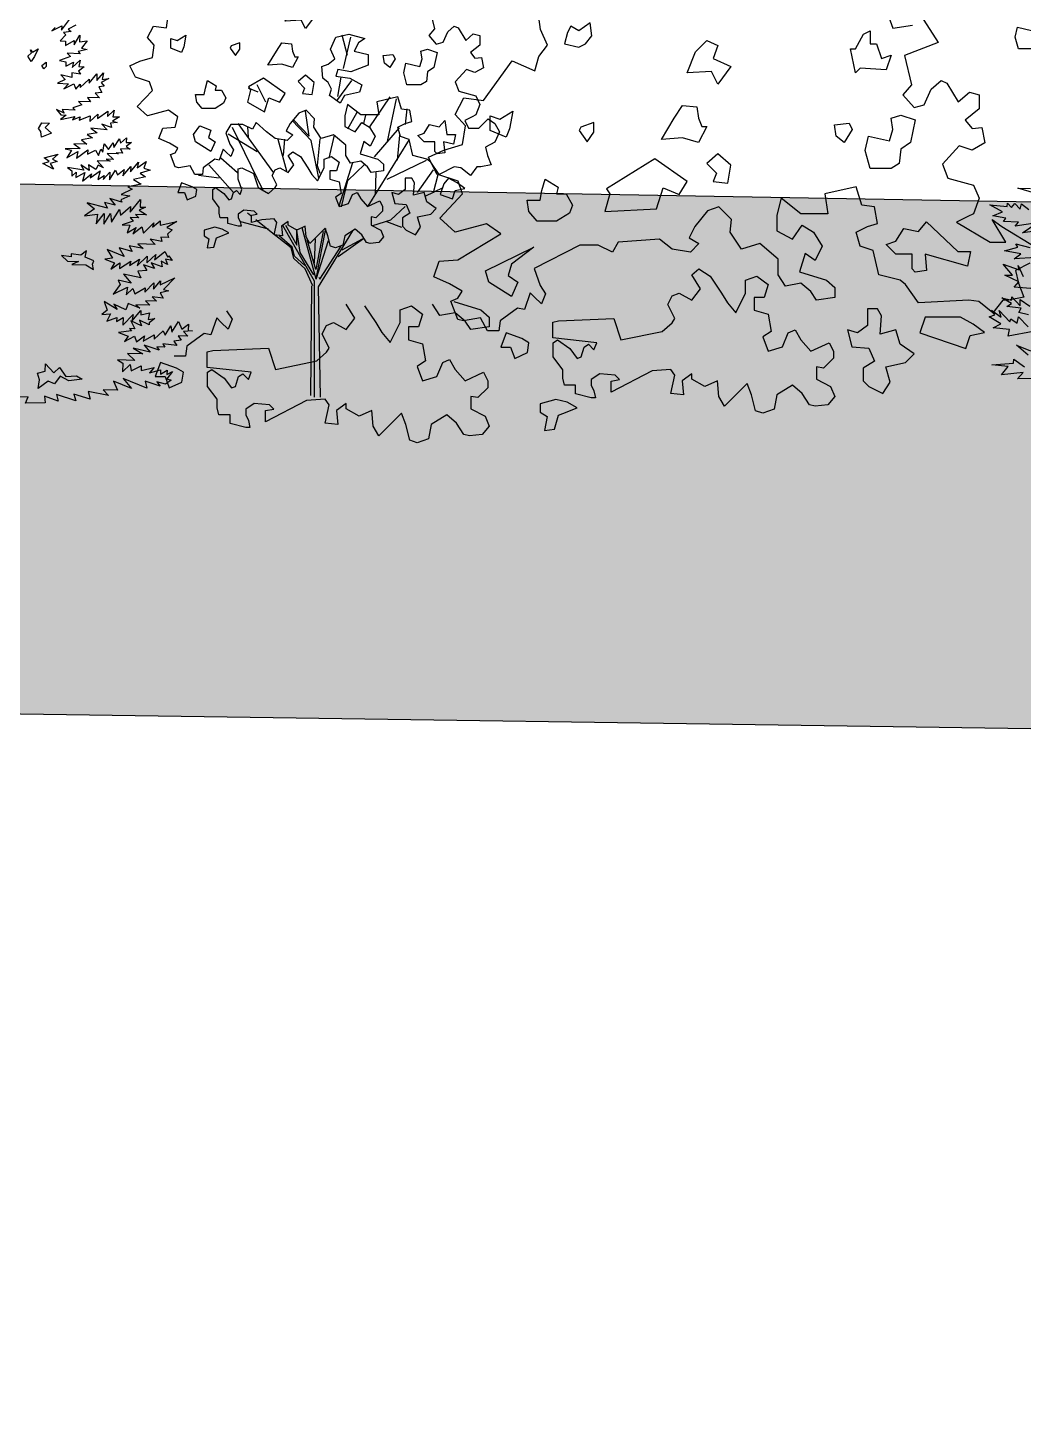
# Model space of a CAD drawing. Header units: inches. Extents: x 11.9 to 85.3, y 21.1 to 37.4.
# Drawn here: x 17.347 to 18.441, y 21.109 to 22.633 of the extents above; entities that cross this region are included whole.
import ezdxf

# ---------------------------------------------------------------- set-up
doc = ezdxf.new("R2010")
doc.units = ezdxf.units.IN
doc.header["$MEASUREMENT"] = 0
doc.layers.add('CAY', color=94, linetype='Continuous')
doc.layers.add('CAY-3', color=61, linetype='Continuous')

# ---------------------------------------------------------------- blocks, each defined once
blk = doc.blocks.new('A$C76451831')
at = {"layer": 'CAY'}
for p, q in [((2228.3, 971.5), (2215.1, 1021.6)), ((2217.8, 939.8), (2236.3, 1016.3)), ((2204.6, 871.1), (2212.5, 918.7)), ((2009.3, 881.7), (1985.5, 892.2)), ((2027.8, 857.9), (2006.6, 900.2)), ((2201.9, 860.6), (2238.9, 910.7)), ((2281, 794.5), (2332.5, 870.4)), ((2326.2, 761), (2347.8, 865.6)), ((2491.6, 827), (2512.8, 868.3)), ((2512.8, 868.3), (2561.2, 861.8)), ((2134, 774), (2125.3, 835.7)), ((2228.6, 791.9), (2251.7, 832.8)), ((2268, 805.1), (2272.9, 825.9)), ((2370.1, 802.5), (2374.1, 840.9)), ((2516.4, 799.3), (2491.6, 827)), ((2022.3, 639.8), (1946.8, 795.6)), ((2047.7, 684.5), (1960.2, 805.1)), ((1985.8, 770.9), (1983.8, 797.9)), ((2138.7, 763.4), (2093.5, 812.2)), ((2095.8, 814.5), (2134, 774)), ((2294.3, 724.1), (2354.9, 794.5)), ((2509.3, 753.8), (2516.4, 799.3)), ((2007, 736.3), (1936.2, 779.1)), ((2079.1, 689), (2057.9, 766.3)), ((2071.1, 726.8), (2074.5, 766.9)), ((2157.5, 671.8), (2138.7, 763.4)), ((2159.9, 768.1), (2154, 702.8)), ((2182.7, 720.5), (2195.7, 776.4)), ((2278.7, 602.9), (2379.6, 765.8)), ((2350.1, 715.8), (2356.4, 776.4)), ((2463.9, 740.3), (2509.3, 753.8)), ((1958.8, 684.4), (1917.8, 720.8)), ((2325.4, 669), (2421.3, 715.4)), ((2426.2, 723.2), (2463.9, 740.3)), ((2446.8, 681.3), (2426.2, 723.2)), ((1948.8, 636.8), (1888.7, 704)), ((2154, 702.8), (2159.9, 684)), ((2207.6, 603.7), (2240.9, 709.9)), ((2228.7, 665.9), (2269.2, 705.2)), ((2296.7, 631.7), (2297.9, 685.1)), ((2399.3, 636.8), (2438.6, 692.2)), ((2438.6, 636.8), (2450, 680.8)), ((2498.7, 664.2), (2446.8, 681.3)), ((1914.2, 671.4), (1863.5, 678.5)), ((2213.4, 601.8), (2228.7, 665.9)), ((2417.8, 627.7), (2461.8, 648.6)), ((2509.3, 632.9), (2498.7, 664.2)), ((1991.5, 579.5), (1983.4, 586)), ((2334.4, 569.5), (2369.4, 602.2)), ((2034.5, 546.7), (1966.9, 564.4)), ((2041.2, 539.6), (2003.7, 569.7)), ((2147.3, 419.7), (2069.9, 556)), ((2075.8, 556.2), (2104.1, 507.8)), ((2102.9, 544.4), (2111.2, 489.7)), ((2104.1, 507.8), (2104.1, 546.7)), ((2151.6, 424.8), (2117.3, 549.9)), ((2151.6, 424.8), (2175, 548.1)), ((2289.6, 555.4), (2334.4, 569.5)), ((2323, 565.2), (2360, 551.4)), ((2089.9, 500.7), (2041.2, 539.6)), ((2092.3, 503.1), (2060.4, 530.2)), ((2150.5, 448.4), (2129.2, 520.8)), ((2146.9, 463.7), (2149.3, 523.1)), ((2168.2, 540.8), (2150.5, 448.4)), ((2151.6, 424.8), (2181.2, 519.2)), ((2156.8, 405.9), (2241.3, 542.4)), ((2205.1, 479.9), (2266.8, 524.3)), ((2214.5, 496), (2264.5, 523.1)), ((2096.6, 475.1), (2089.9, 500.7)), ((2098.2, 480.3), (2092.3, 503.1)), ((2123.3, 457.8), (2098.2, 480.3)), ((2111.2, 489.7), (2144.6, 435.4)), ((2159.9, 424.8), (2212.2, 505.4)), ((2124.5, 449.6), (2096.6, 475.1)), ((2143, 408.3), (2124.5, 449.6)), ((3898, 463.3), (3863.2, 445.6)), ((3863.2, 445.6), (3870.3, 414.4)), ((2138.3, 140.1), (2140.6, 408.3)), ((2147.3, 135.4), (2147.3, 419.7)), ((2157.5, 429.5), (2159.9, 424.8)), ((3870.3, 414.4), (3883.8, 380.2)), ((2161.5, 135.4), (2156.8, 405.9)), ((3883.8, 380.2), (3846.1, 373.1)), ((3831.9, 373.1), (3807.8, 341.8)), ((3846.1, 373.1), (3831.9, 373.1))]:
    blk.add_line(p, q, dxfattribs=at)
for points in [[(2429.6, 1084.7), (2441, 1036.7), (2426.8, 1020.6), (2445.3, 999.7), (2461.8, 1004.1), (2473.2, 1029.6), (2489.3, 1043.4), (2498.7, 1039.1), (2517.2, 1008.8), (2535.7, 1024.9), (2551.8, 1020.6), (2551.8, 997.4), (2528.6, 978.9), (2540, 965.1), (2556.1, 967.1), (2560.8, 941.9), (2540, 930.1), (2519.2, 937.2), (2491.7, 907.3), (2500.7, 884.1), (2542.4, 872.7), (2551.8, 851.9), (2542.4, 826.3), (2533.3, 821.6), (2514.8, 812.5), (2523.9, 794.1), (2549.4, 794.1), (2572.6, 816.9), (2588.7, 805.5), (2600.1, 784.6), (2588.7, 759.5), (2565.6, 747.7), (2570.3, 726.8), (2579.3, 704), (2554.2, 699.3), (2544.7, 699.3), (2528.6, 678.5), (2505.4, 696.9), (2489.3, 699.3), (2452.3, 680.8), (2431.5, 710.7), (2422.5, 717.8), (2387.9, 726.8), (2378.5, 766.1), (2357.6, 773.2), (2350.9, 796.4), (2369.4, 805.5), (2385.5, 810.2), (2380.8, 837.7), (2360, 840.1), (2350.9, 870.4), (2299.8, 858.6), (2304.6, 826.3), (2260.5, 826.3), (2228.3, 851.9), (2221.2, 824), (2221.2, 798.4), (2246.8, 784.6), (2262.9, 807.8), (2281.4, 796.4), (2295.5, 773.2), (2283.7, 750), (2267.6, 761.4), (2258.6, 731.5), (2302.2, 717.8), (2316, 706), (2316, 689.9), (2286.1, 685.5), (2277, 699.3), (2260.5, 713.1), (2235.4, 708.3), (2223.6, 726.8), (2223.6, 752.4), (2193.7, 777.9), (2163.8, 768.5), (2145.4, 796.4), (2147.3, 816.9), (2126.9, 837.7), (2108.4, 831), (2087.6, 805.5), (2078.1, 787), (2094.3, 777.9), (2080.5, 763.8), (2050.6, 768.5), (2029.8, 784.6), (2004.2, 807.8), (1995.2, 791.7), (1972, 803.1), (1942.1, 803.1), (1930.3, 782.3), (1939.8, 754.7), (1948.8, 741), (1942.1, 724.5), (1930.3, 736.3), (1923.7, 742.9), (1914.2, 715.4), (1902.8, 717.8), (1874.9, 696.9), (1872.6, 680.8), (1854.1, 680.8), (1842.7, 701.7), (1814.8, 696.9), (1805.7, 699.3), (1794.3, 729.2), (1805.7, 733.9), (1812.8, 745.3), (1792, 757.1), (1766.4, 768.5), (1775.5, 794.1), (1805.7, 796.4), (1812.8, 821.6), (1789.6, 837.7), (1738.5, 824), (1713.4, 847.2), (1750.3, 886.5), (1743.2, 907.3), (1708.6, 918.7), (1694.9, 946.6), (1720, 958), (1750.3, 967.1), (1755, 997.4), (1738.5, 1015.9), (1752.7, 1043.4), (1784.9, 1039.1), (1789.6, 1076)], [(1512, 1039.9), (1504.1, 1032), (1528.5, 1044.3), (1528.1, 1033.9), (1547.6, 1060)], [(1563, 1045.8), (1544.1, 1036.1), (1551.6, 1030.3), (1532.9, 1028.3), (1538.2, 1022.7), (1524.5, 1007.3), (1537.6, 1006.8), (1537.3, 996.4), (1559, 1008.8), (1558.6, 997.9), (1572.6, 1021.5), (1572, 1005.6), (1591.1, 1007.7), (1576.9, 989.6), (1590.4, 986.4), (1568.9, 981.7), (1573.7, 976.1), (1542, 977.2), (1549.5, 969.2), (1522.8, 959.3), (1538.6, 956), (1538.2, 945.6), (1557.1, 955.4), (1554, 942.3), (1573.2, 960.2), (1569.9, 944.5), (1583.5, 944), (1569.5, 933.6), (1574.7, 925.7), (1553.5, 929.2), (1553.1, 918.3), (1526.6, 924.7), (1537.1, 913.4), (1518.2, 903.7), (1544.9, 902.7), (1533.5, 890), (1558, 902.3), (1563, 889), (1573.8, 901.7), (1573.5, 893.6), (1595.6, 914.1), (1595.2, 903.7), (1614.6, 927.1), (1614, 910.8), (1631, 929.2), (1627.7, 913), (1643.6, 915.2), (1624.7, 905.4), (1632.1, 897), (1618.9, 894.7), (1626.6, 881.3), (1610.2, 879.2), (1620.7, 867.9), (1591.3, 868.9), (1599.1, 858.2), (1569.6, 859.3), (1577.5, 850.8), (1556, 843.9), (1561.2, 838.3), (1529.1, 839.4), (1534.2, 831), (1515.9, 839.8), (1525.9, 826.3), (1539.5, 825.9), (1525.5, 815.5), (1560.6, 822.4), (1554.9, 814.4), (1573.8, 821.9), (1570.8, 813.9), (1597.8, 823.8), (1597.4, 810.2), (1616.6, 828.2), (1616.2, 817.7), (1640.9, 835.5), (1640.4, 822.3), (1656.8, 837.6), (1653.5, 821.9), (1669.8, 821.3), (1653.1, 811), (1663.9, 807.9), (1648, 805.8), (1649.9, 795.3), (1626.6, 803.8), (1639.3, 790.2), (1599.5, 794.3), (1615, 782.9), (1590.8, 778.7), (1604.1, 770.1), (1577.2, 765.6), (1590, 754.7), (1558.3, 755.8), (1573.8, 744.4), (1536.6, 743), (1552.3, 740.2), (1540.8, 721.6), (1568.1, 736.9), (1564.8, 720.7), (1592.2, 741.1), (1591.9, 730.6), (1610.8, 740.4), (1618.5, 727), (1624.5, 742.7), (1629.2, 734.8), (1632.6, 756), (1643, 742), (1654, 757.9), (1656.3, 747), (1670.2, 767.8), (1672.6, 757.3), (1686.6, 770), (1686.2, 759.1), (1699.3, 758.6), (1685.9, 748.7), (1696.1, 742.9), (1672.1, 743.7), (1677.2, 733.1), (1661.3, 733.7), (1666.6, 730.8), (1639.9, 731.7), (1655.3, 717.6), (1636.8, 718.2), (1647, 712.9), (1615.3, 714), (1630.6, 697.1), (1617.6, 703), (1611.9, 692.8), (1593.7, 703.8), (1595.9, 690.6), (1575.1, 704.5), (1582.3, 691.1), (1542.7, 697.9), (1553.3, 689.4), (1552.8, 676.3), (1563.6, 686.3), (1563.1, 673.2), (1584.9, 685.6), (1579.1, 664.5), (1601.1, 682.3), (1598, 672), (1622.6, 689.7), (1616.4, 668.6), (1632.6, 678.5), (1629.6, 668.1), (1646.1, 686.1), (1645.4, 667.6), (1659.8, 691.1), (1664.9, 680), (1681.2, 693.1), (1677.9, 676.9), (1697.3, 700.2), (1696.8, 687.1), (1716.2, 710.4), (1713, 696.9), (1734.9, 712.5), (1729.3, 696.4), (1745, 690.8), (1720.7, 683.5), (1733.6, 674.9), (1704.3, 668.2), (1722.5, 656.7), (1690.1, 650.1), (1700.8, 644.3), (1673.6, 631.7), (1694.8, 628.7), (1673.2, 618.6), (1675.7, 613), (1646.5, 622.2), (1659.6, 605.9), (1633, 611.8), (1640.7, 598.4), (1590.4, 611), (1608.5, 596.8), (1583.9, 579.1), (1616.2, 583.4), (1612.6, 559.5), (1632.1, 585.5), (1631.2, 558.8), (1648, 585), (1649.9, 563.6), (1669.6, 594.7), (1671.9, 581.4), (1696.6, 601.9), (1696.1, 588.3), (1721.2, 619.6), (1720.6, 601), (1733.7, 600.6), (1717.6, 593), (1735.8, 581.9), (1709.1, 582.8), (1716.9, 574.4), (1695.7, 575.2), (1703.5, 566.7), (1676.5, 557.2), (1695, 556.6), (1688.9, 538.2), (1710.7, 550.6), (1702.4, 535), (1724.3, 552.8), (1728.8, 536.8), (1753.7, 562.3), (1750.6, 551.9), (1769.7, 567.1), (1769.3, 556.7), (1810, 565.7), (1785.4, 550.7), (1798.4, 544.8), (1787.6, 534.8), (1790, 526.5), (1771, 527.2), (1773.4, 516.7), (1744.6, 522.7), (1757.2, 509.1), (1714.7, 510.6), (1727.4, 499.2), (1693.2, 505.9), (1700.9, 492.5), (1669.1, 501.3), (1681.4, 479.5), (1639.5, 497.3), (1652.3, 475.6), (1633.6, 473.5), (1657.4, 464.5), (1648.7, 449), (1670.5, 464.1), (1670, 450.9), (1697.4, 468.6), (1694.3, 457.8), (1718.8, 473.3), (1712.8, 457.1), (1737.7, 480.3), (1737.1, 464.5), (1759.1, 485), (1755.9, 472), (1780.7, 492.4), (1788.3, 478.5), (1790.7, 481.2), (1798.5, 470.5), (1782.7, 473.7), (1787.7, 460), (1771.7, 468.7), (1773.9, 455), (1747.5, 464.1), (1755.2, 450.7), (1728.8, 459.3), (1736.5, 445.9), (1715.1, 443.9), (1722.2, 427.8), (1680, 437), (1698.2, 415), (1666.3, 421.6), (1671.3, 411), (1654.7, 387.5), (1689.7, 404.9), (1686.3, 386.4), (1702.7, 401.7), (1707.7, 388.4), (1732.3, 403.4), (1731.9, 392.6), (1754, 415.8), (1753.4, 400), (1770, 420.7), (1769.7, 410.3), (1805.2, 427.6), (1777.4, 399.1), (1790.4, 396), (1769, 391.3), (1776.7, 377.8), (1750.1, 381.5), (1760.6, 370.2), (1733.8, 371.2), (1743.9, 360.4), (1709.5, 361.6), (1719.6, 353.1), (1691, 365), (1685, 349.3), (1656.1, 363.5), (1663.8, 350.1), (1632.7, 369.7), (1639.7, 348.2), (1626.2, 337.8), (1647.6, 339.7), (1638.8, 321.5), (1663.1, 331), (1662.7, 320.6), (1679, 330.5), (1678.3, 311.9), (1703.2, 337.8), (1700, 322), (1722.2, 348), (1721.8, 337.1), (1743.2, 341.8), (1740, 326.1), (1756.3, 327.8), (1742.4, 317.8), (1742.2, 312.4), (1718.6, 324.1), (1723.6, 310.3), (1697.2, 322.1), (1707.5, 303.2), (1694.3, 303.7), (1699.1, 298), (1667.2, 293.7), (1691, 285.2), (1682.3, 271.9), (1706.8, 284.6), (1711.8, 270.9), (1730.9, 286.1), (1727.7, 273), (1755, 287.9), (1754.6, 277.5), (1776.6, 298.1), (1781.7, 287), (1795.6, 310.5), (1797.8, 294.6), (1814.6, 320.8), (1822.1, 301.9), (1838.4, 314.5), (1837.8, 298.6), (1848.2, 298.3), (1826.8, 296.3), (1837.3, 285.1), (1813.3, 285.9), (1821.1, 275.2), (1802.5, 273.1), (1809.8, 262), (1775.5, 265.9), (1780.6, 258), (1761.6, 258.7), (1766.8, 250.4), (1730.1, 262.5), (1745.3, 245.7), (1703.1, 255.3), (1726.6, 241.3), (1689.5, 242.6), (1707.5, 225.7), (1664.9, 227.2), (1677.8, 219), (1677, 197.7), (1696.2, 215.6), (1698.4, 199.7), (1722.9, 212), (1722.5, 201.1), (1754.9, 208.2), (1743.6, 195.4), (1770.5, 202.2), (1770.2, 191.8), (1786.4, 201.6), (1786, 191.2), (1799.9, 198.4), (1785.6, 180.3), (1796.4, 177.2), (1782.5, 167.3), (1761.4, 173.5), (1769.1, 162.3), (1732.4, 174.5), (1736.8, 158), (1679.2, 181.3), (1699.6, 157), (1654.9, 174.5), (1665, 152.8), (1630.2, 154), (1643.3, 140), (1592.9, 149.9), (1597.7, 131.1), (1558.2, 142.9), (1562.6, 126.9), (1515.6, 142.2), (1520, 125.7), (1486, 137.8), (1488.1, 121.8), (1440.1, 120.8), (1446.1, 136.4), (1358.1, 134.1)], [(3916.1, 181.6), (3868, 180.6), (3881.7, 196.4), (3828.5, 190.1), (3845, 210.9), (3805.3, 215), (3858.5, 218.6), (3858.8, 229), (3884.9, 209.5)], [(3894, 238.6), (3865.5, 263.2), (3899.8, 248.8)], [(3906.5, 296.7), (3844.9, 285.2), (3848.2, 301.4), (3808.5, 305.5), (3827.4, 315.3), (3798.5, 332.2), (3812.3, 337.1), (3804.5, 348.3), (3827.9, 331.1), (3823.1, 347.6), (3848.9, 320), (3851.8, 327.6), (3867.3, 316.6), (3870.6, 332.4), (3893.7, 307.5)], [(3894.8, 337), (3871, 343.2), (3876.8, 353.5), (3842, 357.4), (3853.2, 365.2), (3829.6, 379.1), (3853.4, 372.9), (3853.7, 381), (3874.2, 359), (3874.8, 374.8), (3898.2, 358.2)], [(3910.1, 400.4), (3860, 404.8), (3870.8, 417.6), (3837, 434.6), (3855.6, 434), (3832.5, 461.5), (3871.9, 447), (3869.5, 457.5), (3882.2, 430.8)], [(3912.8, 477.3), (3859.7, 474.2), (3876, 486.8), (3836.3, 493.6), (3868.4, 502.9), (3863.7, 511.2), (3897.8, 501.9)], [(3923.3, 543.6), (3880.5, 537.4), (3915.8, 562.4), (3862.5, 553.9), (3870.5, 564), (3833.4, 565.3), (3839.1, 573.3), (3807.2, 579.8), (3831.5, 589.4), (3800.4, 606.4), (3842.9, 602.6), (3843.1, 610.3), (3853.2, 599.5), (3861.7, 609.7), (3874.4, 596.1), (3877.5, 609.1), (3895.6, 595.3)], [(3910.6, 634.7), (3868.4, 647.1), (3900.1, 646)], [(1484.5, 939.3), (1479.8, 947.6), (1490.5, 955.4), (1490.1, 944.5), (1484.5, 939.3)]]:
    blk.add_lwpolyline(points, dxfattribs=at)
for points in [[(2088.5, 1090.3), (2106.9, 1108.8), (2125.4, 1100.8), (2117.5, 1079.7), (2146.5, 1066.5), (2125.4, 1037.5), (2114.9, 1058.6), (2075.3, 1055.9)], [(3862.3, 1017), (3867.6, 1040.8), (3901.9, 1032.9), (3907.2, 1051.4), (3904.5, 1069.8), (3920.4, 1075.1), (3944.1, 1067.2), (3936.2, 1030.2), (3920.4, 1019.7), (3917.7, 995.9), (3904.5, 988), (3870.2, 988)], [(1795.5, 989.9), (1795.5, 1013.7), (1811.3, 1008.4), (1832.5, 1021.6), (1827.2, 992.6), (1821.9, 979.4)], [(2209.9, 855.3), (2183.5, 873.8), (2188.8, 889.6), (2180.8, 905.5), (2167.6, 916), (2165, 945.1), (2180.8, 950.3), (2196.7, 963.5), (2186.1, 987.3), (2199.3, 1016.3), (2231, 1024.3), (2270.6, 1013.7), (2254.7, 1003.1), (2244.2, 982), (2278.5, 974.1), (2278.5, 947.7), (2257.4, 939.8), (2236.3, 931.9), (2204.6, 937.1), (2199.3, 921.3), (2233.6, 916), (2262.7, 900.2), (2257.4, 881.7), (2220.4, 873.8)], [(1445.7, 970.1), (1454.1, 978), (1451.7, 985.8), (1456.9, 980.2), (1470.4, 987.9), (1462, 969.6), (1453.4, 956.7)], [(1943.3, 995.2), (1940.7, 989.9), (1953.9, 971.5), (1964.4, 987.3), (1964.4, 1003.1)], [(2054.1, 982), (2067.3, 1003.1), (2091.1, 1000.5), (2093.7, 982), (2099, 968.8), (2106.9, 968.8), (2093.7, 942.4), (2067.3, 950.3), (2033, 947.7)], [(2365.6, 929.2), (2370.9, 953), (2405.2, 945.1), (2410.4, 963.5), (2407.8, 982), (2423.6, 987.3), (2447.4, 979.4), (2439.5, 942.4), (2423.6, 931.9), (2421, 908.1), (2407.8, 900.2), (2373.5, 900.2)], [(2318.1, 953), (2315.4, 971.5), (2339.2, 974.1), (2344.5, 963.5), (2331.3, 942.4)], [(2141.2, 876.4), (2146.5, 905.5), (2125.4, 923.9), (2106.9, 908.1), (2122.8, 892.2), (2117.5, 879)], [(1903.7, 887), (1919.5, 887), (1930.1, 868.5), (1924.8, 855.3), (1903.7, 842.1), (1872, 842.1), (1858.8, 857.9), (1856.2, 876.4), (1877.3, 876.4), (1880, 892.2), (1885.2, 910.7), (1906.4, 897.5)], [(2062.1, 857.9), (2075.3, 879), (2022.5, 916), (1985.5, 894.9), (1990.8, 887), (1982.9, 857.9), (2025.1, 834.2), (2035.7, 868.5)], [(2577.1, 788.1), (2577.1, 823.8), (2600.8, 815.8), (2632.5, 835.6), (2624.6, 792.1), (2616.7, 772.3)], [(1476.9, 785.4), (1471.7, 793.3), (1479.9, 806.6), (1498.9, 806), (1487.6, 795.5), (1503, 781.8), (1478.7, 771.8)], [(1856.2, 760.2), (1850.9, 778.7), (1866.8, 799.8), (1893.2, 789.3), (1887.9, 770.8), (1903.7, 760.2), (1893.2, 736.5)], [(2415.7, 781.4), (2428.9, 802.5), (2452.7, 797.2), (2465.9, 813), (2471.2, 778.7), (2492.3, 778.7), (2487, 755), (2463.2, 760.2), (2465.9, 733.8), (2447.4, 731.2), (2442.1, 736.5), (2442.1, 760.2), (2415.7, 760.2), (2399.9, 776.1)], [(1485.1, 721.2), (1519.8, 730.4), (1506.2, 717.8), (1516.9, 712), (1500.4, 707.1), (1508.1, 693.7), (1481.9, 707.7), (1497.9, 712.6)], [(1999.5, 590.8), (1974.4, 593.1), (1960.6, 583.7), (1960.6, 574.6), (1964.9, 565.2), (1967.3, 553.8), (1960.6, 553.8), (1935.1, 560.5), (1935.1, 574.6), (1916.6, 574.6), (1914.2, 586), (1914.2, 599.8), (1898.1, 620.6), (1898.1, 643.8), (1905.2, 648.6), (1925.6, 634.4), (1937.4, 618.3), (1944.1, 620.6), (1948.8, 636.8), (1955.9, 641.5), (1964.9, 632), (1969.6, 643.8), (1960.6, 669), (1960.6, 694.6), (1969.6, 696.9), (1997.6, 683.2), (2009, 648.6), (2034.5, 634.4), (2050.6, 648.6), (2054.9, 655.2), (2043.5, 678.5), (2050.6, 692.2), (2062, 696.9), (2082.9, 685.5), (2096.6, 704), (2082.9, 726.8), (2094.3, 736.3), (2112.7, 724.5), (2131.2, 696.9), (2140.6, 680.8), (2154.4, 664.7), (2170.5, 696.9), (2170.5, 717.8), (2189, 724.5), (2207.5, 710.7), (2200.8, 689.9), (2184.3, 689.9), (2184.3, 669), (2207.5, 662.3), (2212.2, 634.4), (2198.4, 625.4), (2207.5, 602.2), (2230.7, 609.2), (2240.1, 632), (2251.5, 636.8), (2260.5, 620.6), (2277, 602.2), (2306.9, 615.9), (2314, 602.2), (2314, 590.8), (2297.5, 574.6), (2286.1, 576.6), (2286.1, 556.2), (2309.3, 544.4), (2316, 528.2), (2304.6, 514.5), (2283.7, 512.1), (2274.7, 514.5), (2262.9, 533), (2246.8, 546.7), (2221.2, 530.6), (2216.9, 507.4), (2198.4, 500.7), (2186.6, 505), (2179.9, 530.6), (2172.9, 549.1), (2156.8, 533), (2135.9, 512.1), (2126.9, 528.2), (2124.5, 553.8), (2103.7, 544.4), (2082.9, 556.2), (2082.9, 565.2), (2066.7, 553.8), (2069.1, 530.6), (2048.3, 533), (2054.9, 562.8), (2048.3, 572.3), (2018, 569.9), (1992.8, 562.8), (1992.8, 581.3), (2006.6, 583.7)], [(2392.2, 660), (2385.5, 671.4), (2369.4, 671.4), (2369.4, 643.8), (2352.9, 632), (2336.8, 636.8), (2343.9, 609.2), (2371.4, 606.9), (2380.8, 586), (2362.3, 574.6), (2362.3, 553.8), (2371.4, 544.4), (2394.6, 533), (2406.4, 551.4), (2399.3, 576.6), (2431.5, 583.7), (2445.3, 597.4), (2422.5, 613.6), (2415.4, 636.8), (2389.8, 630.1)], [(2475.5, 671.4), (2463.7, 657.6), (2454.7, 632), (2484.6, 620.6), (2491.7, 641.5), (2514.8, 646.2), (2496.4, 660)], [(1603.8, 461), (1606.8, 469), (1585.8, 477.9), (1589, 493.7), (1575.1, 483.3), (1551.6, 486.8), (1551.4, 479.1), (1527.5, 482.7), (1542.8, 468.5), (1569.5, 467.6), (1553, 460.5), (1587.8, 459.2), (1606, 447.7)], [(1474.2, 178.1), (1469.4, 194.1), (1488.1, 198.9), (1488.8, 217.4), (1509.3, 195.4), (1522.9, 208.1), (1538.4, 186.2), (1564.8, 188), (1578.1, 179.9), (1545.8, 175.6), (1524.8, 186.7), (1511.1, 168.6), (1495.4, 174.6), (1470.8, 156.9)], [(1809, 206.5), (1770.6, 220.7), (1757.1, 185.9), (1781.3, 185.9), (1791.3, 158.2), (1822.5, 172.3), (1826.1, 196.5)]]:
    blk.add_lwpolyline(points, close=True, dxfattribs=at)
at = {"layer": 'CAY-3'}
for p, q in [((2700.1, 1035.2), (2693.6, 1083.6)), ((3548.6, 1077.1), (3562.7, 1038.8)), ((3631.7, 1070), (3673.6, 1003.9)), ((2717.8, 996.9), (2700.1, 1035.2)), ((3562.7, 1038.8), (3611.1, 1045.8)), ((2696.6, 969.1), (2717.8, 996.9)), ((3673.6, 1003.9), (3591, 972.1)), ((2561.2, 861.8), (2631.1, 959.1)), ((2631.1, 959.1), (2686.6, 934.3)), ((2686.6, 934.3), (2696.6, 969.1)), ((3591, 972.1), (3608.1, 900.1)), ((3608.1, 900.1), (3586.9, 875.9)), ((3639.4, 851.2), (3656.5, 889.5)), ((3656.5, 889.5), (3680.7, 910.2)), ((3680.7, 910.2), (3694.8, 903.7)), ((3694.8, 903.7), (3722.5, 858.3)), ((3586.9, 875.9), (3614.6, 844.7)), ((3614.6, 844.7), (3639.4, 851.2)), ((3722.5, 858.3), (3750.2, 882.4)), ((3750.2, 882.4), (3774.4, 875.9)), ((3774.4, 875.9), (3774.4, 841.1)), ((3774.4, 841.1), (3739.6, 813.4)), ((3739.6, 813.4), (3756.7, 792.8)), ((3756.7, 792.8), (3780.9, 795.7)), ((3780.9, 795.7), (3788, 758)), ((3725.5, 750.9), (3684.2, 706.1)), ((3756.7, 740.3), (3725.5, 750.9)), ((3788, 758), (3756.7, 740.3)), ((3684.2, 706.1), (3697.8, 671.3)), ((3473.1, 650.6), (3396.5, 632.9)), ((3486.7, 605.2), (3473.1, 650.6)), ((3697.8, 671.3), (3760.3, 654.2)), ((3760.3, 654.2), (3774.4, 622.9)), ((2453.9, 573.9), (2509.3, 632.9)), ((3289.2, 622.9), (3278.5, 581)), ((3337.5, 584.6), (3289.2, 622.9)), ((3396.5, 632.9), (3403.5, 584.6)), ((3774.4, 622.9), (3760.3, 584.6)), ((3109.3, 591.6), (3078.1, 553.3)), ((3137, 601.7), (3109.3, 591.6)), ((3167.7, 570.4), (3137, 601.7)), ((3278.5, 581), (3278.5, 542.7)), ((3403.5, 584.6), (3337.5, 584.6)), ((3517.9, 601.7), (3486.7, 605.2)), ((3525, 560.4), (3517.9, 601.7)), ((3746.7, 577.5), (3719, 563.9)), ((3760.3, 584.6), (3746.7, 577.5)), ((2491.6, 539.1), (2453.9, 573.9)), ((2568.3, 559.8), (2491.6, 539.1)), ((2603, 535.6), (2568.3, 559.8)), ((3078.1, 553.3), (3063.9, 525.6)), ((3164.8, 539.7), (3167.7, 570.4)), ((3316.9, 522), (3341, 556.8)), ((3341, 556.8), (3368.8, 539.7)), ((3473.1, 539.7), (3500.8, 553.3)), ((3500.8, 553.3), (3525, 560.4)), ((3719, 563.9), (3800.7, 515.2)), ((3839, 515.2), (3805.7, 570.4)), ((3805.7, 570.4), (3829.8, 553.3)), ((3829.8, 553.3), (3915.1, 501.1)), ((2498.1, 471.6), (2603, 535.6)), ((2890.2, 514.9), (2876.6, 490.8)), ((2991.4, 522), (2890.2, 514.9)), ((3022.7, 497.8), (2991.4, 522)), ((3063.9, 525.6), (3088.1, 512)), ((3088.1, 512), (3067.5, 490.8)), ((3192.5, 497.8), (3164.8, 539.7)), ((3237.3, 512), (3192.5, 497.8)), ((3282.1, 473.7), (3237.3, 512)), ((3278.5, 542.7), (3316.9, 522)), ((3368.8, 539.7), (3390, 504.9)), ((3483.1, 504.9), (3473.1, 539.7)), ((3800.7, 515.2), (3839, 515.2)), ((2797, 507.9), (2685, 450.4)), ((2841.8, 507.9), (2797, 507.9)), ((2876.6, 490.8), (2841.8, 507.9)), ((3067.5, 490.8), (3022.7, 497.8)), ((3348.1, 487.2), (3334.6, 442.4)), ((3372.3, 470.1), (3348.1, 487.2)), ((3390, 504.9), (3372.3, 470.1)), ((3514.4, 494.3), (3483.1, 504.9)), ((3528.5, 435.3), (3514.4, 494.3)), ((2439.1, 429.8), (2452.7, 468.1)), ((2452.7, 468.1), (2498.1, 471.6)), ((2685, 450.4), (2699.2, 409.1)), ((3071, 435.3), (3088.1, 449.5)), ((3088.1, 449.5), (3115.8, 431.8)), ((3282.1, 435.3), (3282.1, 473.7)), ((3334.6, 442.4), (3400, 421.8)), ((2477.5, 412.7), (2439.1, 429.8)), ((2508.7, 395), (2477.5, 412.7)), ((2699.2, 409.1), (2712.7, 388.5)), ((3091.6, 401.1), (3071, 435.3)), ((3115.8, 431.8), (3143.5, 390.5)), ((3202.5, 421.8), (3230.2, 431.8)), ((3202.5, 390.5), (3202.5, 421.8)), ((3230.2, 431.8), (3257.9, 411.1)), ((3257.9, 411.1), (3247.9, 379.9)), ((3299.8, 407.6), (3282.1, 435.3)), ((3337.5, 414.7), (3299.8, 407.6)), ((3362.3, 394), (3337.5, 414.7)), ((3400, 421.8), (3420.6, 404.1)), ((3580.4, 421.8), (3528.5, 435.3)), ((3594, 411.1), (3580.4, 421.8)), ((3625.2, 366.3), (3594, 411.1)), ((2481, 370.8), (2498.1, 377.9)), ((2498.1, 377.9), (2508.7, 395)), ((2675.1, 391.3), (2660.8, 350.1)), ((2685, 381.4), (2675.1, 391.3)), ((2702.7, 363.7), (2685, 381.4)), ((2712.7, 388.5), (2702.7, 363.7)), ((3012, 362.8), (3022.7, 383.4)), ((3022.7, 383.4), (3039.8, 390.5)), ((3039.8, 390.5), (3071, 373.4)), ((3071, 373.4), (3091.6, 401.1)), ((3143.5, 390.5), (3157.7, 366.3)), ((3178.3, 342.1), (3202.5, 390.5)), ((3223.1, 379.9), (3223.1, 348.6)), ((3247.9, 379.9), (3223.1, 379.9)), ((3375.8, 373.4), (3362.3, 394)), ((3420.6, 379.9), (3375.8, 373.4)), ((3420.6, 404.1), (3420.6, 379.9)), ((1932.1, 347.2), (1945.6, 326.5)), ((2245.7, 328.6), (2225, 362.9)), ((2269.8, 359.3), (2297.6, 318)), ((2356.5, 349.3), (2384.2, 359.3)), ((2356.5, 318), (2356.5, 349.3)), ((2384.2, 359.3), (2411.9, 338.7)), ((2453.8, 335.1), (2436.1, 362.9)), ((2491.5, 342.2), (2453.8, 335.1)), ((2498.1, 326), (2481, 370.8)), ((2488.6, 369.9), (2554, 349.3)), ((2516.3, 321.6), (2491.5, 342.2)), ((2554, 349.3), (2574.7, 331.6)), ((2643.7, 353.7), (2601.9, 322.4)), ((2660.8, 350.1), (2643.7, 353.7)), ((3029.1, 328), (3012, 362.8)), ((3157.7, 366.3), (3178.3, 342.1)), ((3223.1, 348.6), (3257.9, 338.6)), ((3748.8, 373.1), (3625.2, 366.3)), ((3773, 369.5), (3748.8, 373.1)), ((3807.8, 341.8), (3773, 369.5)), ((1908, 329.4), (1893.8, 288.2)), ((1917.9, 319.4), (1908, 329.4)), ((1935.6, 301.8), (1917.9, 319.4)), ((1945.6, 326.5), (1935.6, 301.8)), ((2166.1, 290.3), (2176.7, 310.9)), ((2176.7, 310.9), (2193.8, 318)), ((2193.8, 318), (2225, 300.9)), ((2225, 300.9), (2245.7, 328.6)), ((2297.6, 318), (2311.7, 293.8)), ((2332.3, 269.7), (2356.5, 318)), ((2377.2, 307.4), (2377.2, 276.1)), ((2401.9, 307.4), (2377.2, 307.4)), ((2411.9, 338.7), (2401.9, 307.4)), ((2511.7, 322.4), (2498.1, 326)), ((2553.5, 329.5), (2511.7, 322.4)), ((2529.9, 300.9), (2516.3, 321.6)), ((2574.7, 307.4), (2529.9, 300.9)), ((2570.6, 298.2), (2553.5, 329.5)), ((2574.7, 331.6), (2574.7, 307.4)), ((2601.9, 322.4), (2598.3, 298.2)), ((2730.4, 318.9), (2744, 322.4)), ((2730.4, 280.5), (2730.4, 318.9)), ((2744, 322.4), (2880.2, 328)), ((2880.2, 328), (2897.3, 276)), ((2998.5, 296.7), (3022.7, 317.9)), ((3022.7, 317.9), (3029.1, 328)), ((3257.9, 338.6), (3265, 296.7)), ((1876.7, 291.7), (1834.8, 260.5)), ((1893.8, 288.2), (1876.7, 291.7)), ((2183.2, 255.5), (2166.1, 290.3)), ((2311.7, 293.8), (2332.3, 269.7)), ((2377.2, 276.1), (2411.9, 266.1)), ((2598.3, 298.2), (2570.6, 298.2)), ((2838.3, 269), (2730.4, 280.5)), ((2731, 269), (2741.6, 276)), ((2741.6, 276), (2772.3, 254.8)), ((2897.3, 276), (2998.5, 296.7)), ((3265, 296.7), (3244.4, 283.1)), ((3244.4, 283.1), (3257.9, 248.3)), ((3292.7, 259), (3306.9, 293.2)), ((3306.9, 293.2), (3323.9, 300.2)), ((3323.9, 300.2), (3337.5, 276.1)), ((3337.5, 276.1), (3362.3, 248.3)), ((1834.8, 260.5), (1831.3, 236.3)), ((1884.4, 246.4), (1898, 249.9)), ((1884.4, 208.1), (1884.4, 246.4)), ((1898, 249.9), (2034.2, 255.5)), ((2034.2, 255.5), (2051.3, 203.6)), ((2152.5, 224.2), (2176.7, 245.5)), ((2176.7, 245.5), (2183.2, 255.5)), ((2411.9, 266.1), (2419, 224.2)), ((2731, 234.2), (2731, 269)), ((2772.3, 254.8), (2790, 230.6)), ((2800, 234.2), (2807.1, 258.3)), ((2807.1, 258.3), (2817.7, 265.4)), ((2817.7, 265.4), (2831.2, 251.3)), ((2831.2, 251.3), (2838.3, 269)), ((3257.9, 248.3), (3292.7, 259)), ((3362.3, 248.3), (3407.1, 269)), ((3407.1, 269), (3417.7, 248.3)), ((3417.7, 248.3), (3417.7, 231.2)), ((1831.3, 236.3), (1803.5, 236.3)), ((1992.3, 196.5), (1884.4, 208.1)), ((2051.3, 203.6), (2152.5, 224.2)), ((2419, 224.2), (2398.4, 210.7)), ((2398.4, 210.7), (2411.9, 175.9)), ((2446.7, 186.5), (2460.9, 220.7)), ((2460.9, 220.7), (2478, 227.8)), ((2478, 227.8), (2491.5, 203.6)), ((2755.2, 202.9), (2731, 234.2)), ((2790, 230.6), (2800, 234.2)), ((3375.8, 210), (3375.8, 179.3)), ((3392.9, 207), (3375.8, 210)), ((3417.7, 231.2), (3392.9, 207)), ((1885, 196.5), (1895.6, 203.6)), ((1885, 161.7), (1885, 196.5)), ((1895.6, 203.6), (1926.3, 182.3)), ((1926.3, 182.3), (1944, 158.2)), ((1954, 161.7), (1961.1, 185.9)), ((1961.1, 185.9), (1971.7, 193)), ((1971.7, 193), (1985.3, 178.8)), ((1985.3, 178.8), (1992.3, 196.5)), ((2411.9, 175.9), (2446.7, 186.5)), ((2491.5, 203.6), (2516.3, 175.9)), ((2516.3, 175.9), (2561.1, 196.5)), ((2561.1, 196.5), (2571.7, 175.9)), ((2571.7, 175.9), (2571.7, 158.8)), ((2755.2, 182.3), (2755.2, 202.9)), ((2758.7, 165.1), (2755.2, 182.3)), ((2845.4, 192.9), (2824.7, 178.7)), ((2824.7, 178.7), (2824.7, 165.1)), ((2883.1, 189.3), (2845.4, 192.9)), ((2973.7, 200), (2873.1, 147.5)), ((2873.1, 175.2), (2893.7, 178.7)), ((2873.1, 147.5), (2873.1, 175.2)), ((2893.7, 178.7), (2883.1, 189.3)), ((3019.1, 203.5), (2973.7, 200)), ((3029.1, 189.3), (3019.1, 203.5)), ((3019.1, 144.5), (3029.1, 189.3)), ((3071, 192.9), (3046.8, 175.8)), ((3046.8, 175.8), (3050.4, 141)), ((3071, 179.3), (3071, 192.9)), ((3102.3, 161.6), (3071, 179.3)), ((3133.5, 175.8), (3102.3, 161.6)), ((3137, 137.4), (3133.5, 175.8)), ((3375.8, 179.3), (3410.6, 161.6)), ((1909.2, 130.4), (1885, 161.7)), ((1944, 158.2), (1954, 161.7)), ((2529.9, 137.5), (2529.9, 106.9)), ((2547, 134.6), (2529.9, 137.5)), ((2571.7, 158.8), (2547, 134.6)), ((2786.4, 165.1), (2758.7, 165.1)), ((2786.4, 143.9), (2786.4, 165.1)), ((2824.7, 133.9), (2786.4, 143.9)), ((2824.7, 165.1), (2831.2, 151)), ((2831.2, 151), (2834.8, 133.9)), ((3050.4, 141), (3019.1, 144.5)), ((3150.6, 113.3), (3137, 137.4)), ((3181.9, 144.5), (3150.6, 113.3)), ((3206, 168.7), (3181.9, 144.5)), ((3216.6, 141), (3206, 168.7)), ((3226.7, 102.6), (3216.6, 141)), ((3278.5, 141), (3272.1, 106.2)), ((3316.9, 165.2), (3278.5, 141)), ((3341, 144.5), (3316.9, 165.2)), ((3358.7, 116.8), (3341, 144.5)), ((3420.6, 137.4), (3403.5, 116.8)), ((3410.6, 161.6), (3420.6, 137.4)), ((1909.2, 109.8), (1909.2, 130.4)), ((1912.7, 92.7), (1909.2, 109.8)), ((1999.4, 120.4), (1978.8, 106.3)), ((1978.8, 106.3), (1978.8, 92.7)), ((2037.1, 116.9), (1999.4, 120.4)), ((2127.7, 127.5), (2027.1, 75)), ((2027.1, 102.7), (2047.8, 106.3)), ((2027.1, 75), (2027.1, 102.7)), ((2047.8, 106.3), (2037.1, 116.9)), ((2173.1, 131), (2127.7, 127.5)), ((2183.2, 116.9), (2173.1, 131)), ((2173.1, 72.1), (2183.2, 116.9)), ((2225, 120.4), (2200.9, 103.3)), ((2200.9, 103.3), (2204.4, 68.5)), ((2225, 106.9), (2225, 120.4)), ((2256.3, 89.2), (2225, 106.9)), ((2287.5, 103.3), (2256.3, 89.2)), ((2291.1, 65), (2287.5, 103.3)), ((2529.9, 106.9), (2564.7, 89.2)), ((2834.8, 133.9), (2824.7, 133.9)), ((3244.4, 96.1), (3226.7, 102.6)), ((3272.1, 106.2), (3244.4, 96.1)), ((3372.3, 113.3), (3358.7, 116.8)), ((3403.5, 116.8), (3372.3, 113.3)), ((1940.4, 92.7), (1912.7, 92.7)), ((1940.4, 71.5), (1940.4, 92.7)), ((1978.8, 61.4), (1940.4, 71.5)), ((1978.8, 92.7), (1985.3, 78.5)), ((1985.3, 78.5), (1988.8, 61.4)), ((2204.4, 68.5), (2173.1, 72.1)), ((2335.9, 72.1), (2304.6, 40.8)), ((2360.1, 96.2), (2335.9, 72.1)), ((2370.7, 68.5), (2360.1, 96.2)), ((2380.7, 30.2), (2370.7, 68.5)), ((2432.6, 68.5), (2426.1, 33.7)), ((2470.9, 92.7), (2432.6, 68.5)), ((2495.1, 72.1), (2470.9, 92.7)), ((2512.8, 44.3), (2495.1, 72.1)), ((2564.7, 89.2), (2574.7, 65)), ((1988.8, 61.4), (1978.8, 61.4)), ((2304.6, 40.8), (2291.1, 65)), ((2526.3, 40.8), (2512.8, 44.3)), ((2557.6, 44.3), (2526.3, 40.8)), ((2574.7, 65), (2557.6, 44.3)), ((2398.4, 23.7), (2380.7, 30.2)), ((2426.1, 33.7), (2398.4, 23.7))]:
    blk.add_line(p, q, dxfattribs=at)
for points in [[(2826, 1020.1), (2822.1, 1051.8), (2794.4, 1032), (2774.6, 1043.9), (2766.7, 1028), (2758.7, 1000.3), (2794.4, 992.4), (2810.2, 1000.3)], [(3491.1, 1024.1), (3507, 1032), (3507, 1000.3), (3522.8, 1000.3), (3534.7, 964.7), (3558.4, 972.6), (3546.6, 936.9), (3483.2, 940.9), (3471.3, 929), (3459.5, 988.4), (3471.3, 988.4)], [(3079.4, 980.5), (3107.1, 1008.2), (3134.8, 996.3), (3123, 964.7), (3166.5, 944.9), (3134.8, 901.3), (3119, 933), (3059.6, 929)], [(3027.9, 818.1), (3047.7, 849.8), (3083.4, 845.8), (3087.3, 818.1), (3095.2, 798.3), (3107.1, 798.3), (3087.3, 758.7), (3047.7, 770.6), (2996.3, 766.6)], [(3495.1, 738.9), (3503, 774.6), (3554.5, 762.7), (3562.4, 790.4), (3558.4, 818.1), (3582.2, 826), (3617.8, 814.2), (3605.9, 758.7), (3582.2, 742.9), (3578.2, 707.2), (3558.4, 695.3), (3507, 695.3)], [(2798.8, 796), (2794.8, 788.1), (2814.6, 760.4), (2830.5, 784.1), (2830.5, 807.9)], [(3423.8, 774.6), (3419.9, 802.3), (3455.5, 806.2), (3463.4, 790.4), (3443.6, 758.7)], [(3039.8, 632), (3059.6, 663.7), (2980.4, 719.1), (2862.1, 645.5), (2870, 633.6), (2858.2, 590.1), (2984.4, 596.3), (3000.2, 647.8)], [(3158.6, 659.7), (3166.5, 703.3), (3134.8, 731), (3107.1, 707.2), (3130.9, 683.5), (3123, 663.7)], [(1847.4, 650.5), (1821.8, 660), (1812.8, 636.8), (1828.9, 636.8), (1835.6, 618.3), (1856.4, 627.7), (1858.8, 643.8)], [(2739.4, 633.6), (2763.2, 633.6), (2779, 605.9), (2771.1, 586.1), (2739.4, 566.3), (2691.9, 566.3), (2672.1, 590.1), (2668.1, 617.8), (2699.8, 617.8), (2703.8, 641.6), (2711.7, 669.3), (2743.4, 649.5)], [(1921.3, 546.7), (1902.8, 551.4), (1877.3, 544.4), (1877.3, 530.6), (1888.7, 523.5), (1884.3, 500.7), (1900.5, 502.7), (1907.1, 525.9), (1914.2, 528.2), (1937.4, 537.7)], [(3570.3, 517.1), (3590.1, 548.8), (3625.7, 540.9), (3645.5, 564.6), (3721.6, 492.2), (3753.2, 492.2), (3745.3, 456.6), (3641.6, 485.4), (3645.5, 445.8), (3617.8, 441.9), (3609.9, 449.8), (3609.9, 485.4), (3570.3, 485.4), (3546.6, 509.2)], [(2573.8, 417.4), (2565.9, 445.1), (2684, 503), (2629.2, 460.9), (2621.3, 433.2), (2645.1, 417.4), (2629.2, 381.7)], [(3535, 335), (3525, 352.1), (3500.8, 352.1), (3500.8, 310.9), (3476.1, 293.2), (3451.9, 300.2), (3462.5, 259), (3503.8, 255.4), (3517.9, 224.1), (3490.2, 207), (3490.2, 175.8), (3503.8, 161.6), (3538.6, 144.5), (3556.3, 172.2), (3545.6, 210), (3594, 220.6), (3614.6, 241.3), (3580.4, 265.4), (3569.8, 300.2), (3531.5, 290.2)], [(3728.2, 331.2), (3642.3, 331.5), (3628.8, 293.2), (3741.7, 255.1), (3752.3, 286.4), (3787.1, 293.5), (3759.4, 314.1)], [(2654.9, 279), (2616.6, 293.2), (2603, 258.3), (2627.2, 258.3), (2637.2, 230.6), (2668.5, 244.8), (2672, 269)], [(2765.8, 123.3), (2738.1, 130.3), (2699.7, 119.7), (2699.7, 99.1), (2716.8, 88.5), (2710.4, 54.3), (2734.5, 57.2), (2744.6, 92), (2755.2, 95.5), (2790, 109.7)]]:
    blk.add_lwpolyline(points, close=True, dxfattribs=at)

msp = doc.modelspace()

# ---------------------------------------------------------------- hatches: boundary and pattern name
at = {"true_color": 0x000000}
h = msp.add_hatch(color=18, dxfattribs=at)
h.dxf.hatch_style = 1
h.paths.add_polyline_path([(70.5198, 21.5465), (69.2436, 22.3819), (69.2436, 24.0633), (69.1166, 24.0633), (69.1166, 22.2596), (70.2537, 21.5191), (12.4966, 22.5475), (12.4966, 21.9488), (70.5198, 21.1086)])

# ---------------------------------------------------------------- linework, layer by layer
msp.add_lwpolyline([(12.4966, 22.5475), (70.2537, 21.5191), (69.1166, 22.2596), (69.1166, 24.0633), (67.0614, 24.0633), (69.2436, 24.0633), (69.2436, 22.3819), (70.5198, 21.5465), (70.5198, 21.1086), (12.4966, 21.9488)], close=True)

# ---------------------------------------------------------------- block references
at = {"layer": 'CAY', "xscale": 0.0004489089019145984, "yscale": 0.0004489089019145984, "zscale": 0.0004489089019145984}
msp.add_blockref('A$C76451831', (16.6979, 22.1661), dxfattribs=at)

doc.saveas('drawing.dxf')
